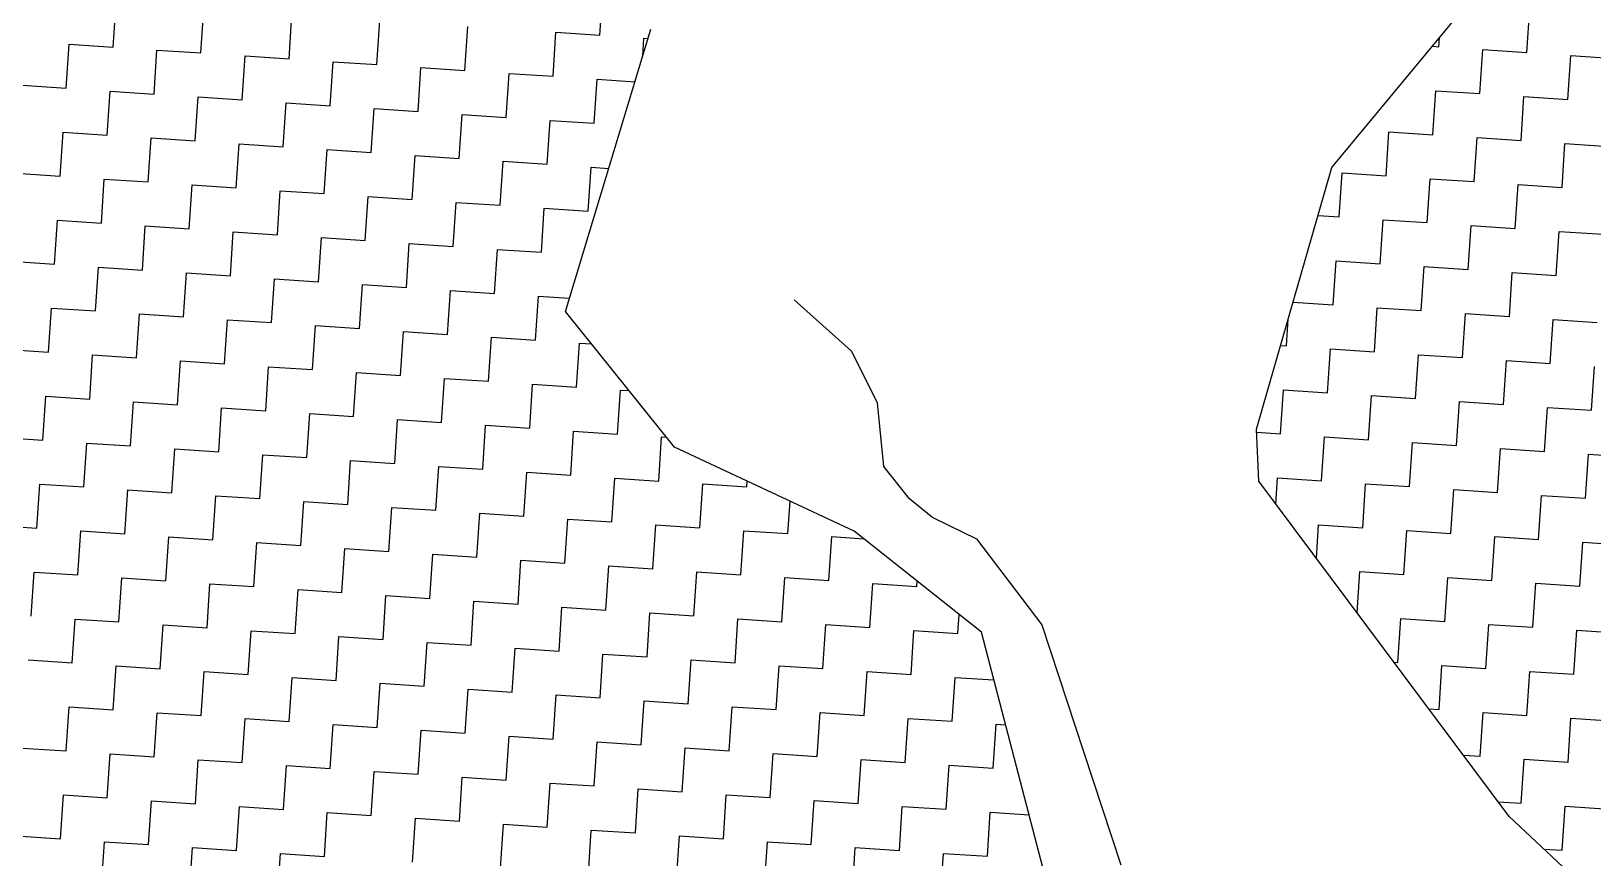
# Model space of a CAD drawing. Header units: metres. Extents: x 286068 to 287358, y 2005630 to 2007098.
# Drawn here: x 286370.3 to 286485.4, y 2006177.3 to 2006238.2 of the extents above; entities that cross this region are included whole.
import ezdxf

# ---------------------------------------------------------------- set-up
doc = ezdxf.new("R2010")
doc.units = ezdxf.units.M
doc.layers.add('LINE_WATER', color=4, linetype='Continuous')
doc.layers.add('POLY_HATCH', color=12, linetype='Continuous')

msp = doc.modelspace()

# ---------------------------------------------------------------- linework, layer by layer
at = {"layer": 'LINE_WATER'}
for p, q in [((286426.55, 2006218.39), (286430.77, 2006214.61)), ((286430.77, 2006214.61), (286432.66, 2006210.79)), ((286432.66, 2006210.79), (286433.12, 2006206.1)), ((286433.12, 2006206.1), (286434.92, 2006203.84)), ((286434.92, 2006203.84), (286436.76, 2006202.36)), ((286436.76, 2006202.36), (286439.97, 2006200.79)), ((286439.97, 2006200.79), (286444.79, 2006194.44)), ((286444.79, 2006194.44), (286447.87, 2006185.1)), ((286447.87, 2006185.1), (286450.62, 2006176.76))]:
    msp.add_line(p, q, dxfattribs=at)
at = {"layer": 'POLY_HATCH'}
for p, q in [((286466.16, 2006228.14), (286478.23, 2006242.7)), ((286409.69, 2006217.54), (286415.99, 2006238.33)), ((286460.61, 2006208.87), (286466.16, 2006228.14)), ((286417.74, 2006207.53), (286409.69, 2006217.54)), ((286460.78, 2006205.02), (286460.61, 2006208.87)), ((286430.97, 2006201.35), (286417.74, 2006207.53)), ((286479.22, 2006180.32), (286460.78, 2006205.02)), ((286440.34, 2006193.91), (286430.97, 2006201.35)), ((286445.78, 2006173.09), (286440.34, 2006193.91)), ((286503.74, 2006157.35), (286479.22, 2006180.32))]:
    msp.add_line(p, q, dxfattribs=at)
at = {"layer": 'POLY_HATCH', "linetype": 'Continuous'}
for p, q in [((286412.24, 2006237.89), (286412.45, 2006241.13)), ((286376.36, 2006237.02), (286376.58, 2006240.26)), ((286382.84, 2006236.59), (286383.06, 2006239.83)), ((286480.53, 2006236.62), (286480.74, 2006239.86)), ((286389.33, 2006236.16), (286389.54, 2006239.4)), ((286395.81, 2006235.73), (286396.03, 2006238.97)), ((286402.29, 2006235.3), (286402.51, 2006238.54)), ((286372.9, 2006233.99), (286373.12, 2006237.23)), ((286373.12, 2006237.23), (286376.36, 2006237.02)), ((286408.78, 2006234.87), (286408.99, 2006238.11)), ((286408.99, 2006238.11), (286412.24, 2006237.89)), ((286415.39, 2006236.34), (286415.48, 2006237.68)), ((286415.48, 2006237.68), (286415.79, 2006237.66)), ((286474.05, 2006237.05), (286474.09, 2006237.7)), ((286379.39, 2006233.56), (286379.6, 2006236.8)), ((286379.6, 2006236.8), (286382.84, 2006236.59)), ((286385.87, 2006233.13), (286386.09, 2006236.37)), ((286386.09, 2006236.37), (286389.33, 2006236.16)), ((286473.57, 2006237.08), (286474.05, 2006237.05)), ((286477.07, 2006233.59), (286477.29, 2006236.83)), ((286477.29, 2006236.83), (286480.53, 2006236.62)), ((286483.56, 2006233.16), (286483.77, 2006236.4)), ((286483.77, 2006236.4), (286487.01, 2006236.19)), ((286392.35, 2006232.7), (286392.57, 2006235.94)), ((286392.57, 2006235.94), (286395.81, 2006235.73)), ((286398.84, 2006232.27), (286399.05, 2006235.51)), ((286399.05, 2006235.51), (286402.29, 2006235.3)), ((286405.32, 2006231.84), (286405.54, 2006235.08)), ((286405.54, 2006235.08), (286408.78, 2006234.87)), ((286369.66, 2006234.21), (286372.9, 2006233.99)), ((286375.93, 2006230.53), (286376.14, 2006233.78)), ((286376.14, 2006233.78), (286379.39, 2006233.56)), ((286411.8, 2006231.41), (286412.02, 2006234.65)), ((286412.02, 2006234.65), (286414.82, 2006234.47)), ((286473.61, 2006230.56), (286473.83, 2006233.8)), ((286473.83, 2006233.8), (286477.07, 2006233.59)), ((286382.41, 2006230.1), (286382.63, 2006233.35)), ((286382.63, 2006233.35), (286385.87, 2006233.13)), ((286388.9, 2006229.67), (286389.11, 2006232.92)), ((286389.11, 2006232.92), (286392.35, 2006232.7)), ((286480.1, 2006230.13), (286480.31, 2006233.37)), ((286480.31, 2006233.37), (286483.56, 2006233.16)), ((286395.38, 2006229.24), (286395.6, 2006232.49)), ((286395.6, 2006232.49), (286398.84, 2006232.27)), ((286401.86, 2006228.81), (286402.08, 2006232.06)), ((286402.08, 2006232.06), (286405.32, 2006231.84)), ((286408.35, 2006228.38), (286408.56, 2006231.62)), ((286408.56, 2006231.62), (286411.8, 2006231.41)), ((286372.47, 2006227.51), (286372.69, 2006230.75)), ((286372.69, 2006230.75), (286375.93, 2006230.53)), ((286378.96, 2006227.08), (286379.17, 2006230.32)), ((286379.17, 2006230.32), (286382.41, 2006230.1)), ((286470.16, 2006227.54), (286470.37, 2006230.78)), ((286470.37, 2006230.78), (286473.61, 2006230.56)), ((286476.64, 2006227.11), (286476.86, 2006230.35)), ((286476.86, 2006230.35), (286480.1, 2006230.13)), ((286385.44, 2006226.65), (286385.66, 2006229.89)), ((286385.66, 2006229.89), (286388.9, 2006229.67)), ((286391.92, 2006226.22), (286392.14, 2006229.46)), ((286392.14, 2006229.46), (286395.38, 2006229.24)), ((286483.13, 2006226.67), (286483.34, 2006229.92)), ((286483.34, 2006229.92), (286486.58, 2006229.7)), ((286398.41, 2006225.79), (286398.62, 2006229.03)), ((286398.62, 2006229.03), (286401.86, 2006228.81)), ((286404.89, 2006225.36), (286405.11, 2006228.6)), ((286405.11, 2006228.6), (286408.35, 2006228.38)), ((286411.37, 2006224.93), (286411.59, 2006228.17)), ((286411.59, 2006228.17), (286412.88, 2006228.08)), ((286369.23, 2006227.72), (286372.47, 2006227.51)), ((286375.5, 2006224.05), (286375.71, 2006227.29)), ((286375.71, 2006227.29), (286378.96, 2006227.08)), ((286381.98, 2006223.62), (286382.2, 2006226.86)), ((286382.2, 2006226.86), (286385.44, 2006226.65)), ((286466.7, 2006224.51), (286466.92, 2006227.75)), ((286466.92, 2006227.75), (286470.16, 2006227.54)), ((286473.18, 2006224.08), (286473.4, 2006227.32)), ((286473.4, 2006227.32), (286476.64, 2006227.11)), ((286479.67, 2006223.65), (286479.88, 2006226.89)), ((286479.88, 2006226.89), (286483.13, 2006226.67)), ((286388.47, 2006223.19), (286388.68, 2006226.43)), ((286388.68, 2006226.43), (286391.92, 2006226.22)), ((286394.95, 2006222.76), (286395.17, 2006226)), ((286395.17, 2006226), (286398.41, 2006225.79)), ((286401.43, 2006222.33), (286401.65, 2006225.57)), ((286401.65, 2006225.57), (286404.89, 2006225.36)), ((286407.92, 2006221.9), (286408.13, 2006225.14)), ((286408.13, 2006225.14), (286411.37, 2006224.93)), ((286465.15, 2006224.61), (286466.7, 2006224.51)), ((286372.04, 2006221.02), (286372.26, 2006224.27)), ((286372.26, 2006224.27), (286375.5, 2006224.05)), ((286378.53, 2006220.59), (286378.74, 2006223.84)), ((286378.74, 2006223.84), (286381.98, 2006223.62)), ((286385.01, 2006220.16), (286385.22, 2006223.41)), ((286385.22, 2006223.41), (286388.47, 2006223.19)), ((286469.73, 2006221.05), (286469.94, 2006224.29)), ((286469.94, 2006224.29), (286473.18, 2006224.08)), ((286476.21, 2006220.62), (286476.43, 2006223.86)), ((286476.43, 2006223.86), (286479.67, 2006223.65)), ((286482.69, 2006220.19), (286482.91, 2006223.43)), ((286482.91, 2006223.43), (286486.15, 2006223.22)), ((286391.49, 2006219.73), (286391.71, 2006222.98)), ((286391.71, 2006222.98), (286394.95, 2006222.76)), ((286397.98, 2006219.3), (286398.19, 2006222.54)), ((286398.19, 2006222.54), (286401.43, 2006222.33)), ((286368.8, 2006221.24), (286372.04, 2006221.02)), ((286404.46, 2006218.87), (286404.68, 2006222.11)), ((286404.68, 2006222.11), (286407.92, 2006221.9)), ((286466.27, 2006218.03), (286466.49, 2006221.27)), ((286466.49, 2006221.27), (286469.73, 2006221.05)), ((286375.07, 2006217.57), (286375.28, 2006220.81)), ((286375.28, 2006220.81), (286378.53, 2006220.59)), ((286381.55, 2006217.14), (286381.77, 2006220.38)), ((286381.77, 2006220.38), (286385.01, 2006220.16)), ((286388.04, 2006216.71), (286388.25, 2006219.95)), ((286388.25, 2006219.95), (286391.49, 2006219.73)), ((286472.75, 2006217.6), (286472.97, 2006220.84)), ((286472.97, 2006220.84), (286476.21, 2006220.62)), ((286479.24, 2006217.16), (286479.45, 2006220.41)), ((286479.45, 2006220.41), (286482.69, 2006220.19)), ((286394.52, 2006216.28), (286394.73, 2006219.52)), ((286394.73, 2006219.52), (286397.98, 2006219.3)), ((286401, 2006215.85), (286401.22, 2006219.09)), ((286401.22, 2006219.09), (286404.46, 2006218.87)), ((286371.61, 2006214.54), (286371.83, 2006217.78)), ((286371.83, 2006217.78), (286375.07, 2006217.57)), ((286407.49, 2006215.42), (286407.7, 2006218.66)), ((286407.7, 2006218.66), (286409.98, 2006218.51)), ((286463.31, 2006218.22), (286466.27, 2006218.03)), ((286469.3, 2006214.57), (286469.51, 2006217.81)), ((286469.51, 2006217.81), (286472.75, 2006217.6)), ((286378.1, 2006214.11), (286378.31, 2006217.35)), ((286378.31, 2006217.35), (286381.55, 2006217.14)), ((286384.58, 2006213.68), (286384.79, 2006216.92)), ((286384.79, 2006216.92), (286388.04, 2006216.71)), ((286391.06, 2006213.25), (286391.28, 2006216.49)), ((286391.28, 2006216.49), (286394.52, 2006216.28)), ((286462.81, 2006215), (286462.94, 2006216.96)), ((286475.78, 2006214.14), (286476, 2006217.38)), ((286476, 2006217.38), (286479.24, 2006217.16)), ((286482.26, 2006213.71), (286482.48, 2006216.95)), ((286482.48, 2006216.95), (286485.72, 2006216.73)), ((286397.55, 2006212.82), (286397.76, 2006216.06)), ((286397.76, 2006216.06), (286401, 2006215.85)), ((286404.03, 2006212.39), (286404.25, 2006215.63)), ((286404.25, 2006215.63), (286407.49, 2006215.42)), ((286368.37, 2006214.76), (286371.61, 2006214.54)), ((286374.64, 2006211.08), (286374.85, 2006214.33)), ((286374.85, 2006214.33), (286378.1, 2006214.11)), ((286410.51, 2006211.96), (286410.73, 2006215.2)), ((286410.73, 2006215.2), (286411.61, 2006215.14)), ((286462.39, 2006215.03), (286462.81, 2006215)), ((286465.84, 2006211.54), (286466.06, 2006214.78)), ((286466.06, 2006214.78), (286469.3, 2006214.57)), ((286472.32, 2006211.11), (286472.54, 2006214.35)), ((286472.54, 2006214.35), (286475.78, 2006214.14)), ((286381.12, 2006210.65), (286381.34, 2006213.9)), ((286381.34, 2006213.9), (286384.58, 2006213.68)), ((286387.61, 2006210.22), (286387.82, 2006213.46)), ((286387.82, 2006213.46), (286391.06, 2006213.25)), ((286394.09, 2006209.79), (286394.3, 2006213.03)), ((286394.3, 2006213.03), (286397.55, 2006212.82)), ((286478.81, 2006210.68), (286479.02, 2006213.92)), ((286479.02, 2006213.92), (286482.26, 2006213.71)), ((286485.29, 2006210.25), (286485.51, 2006213.49)), ((286400.57, 2006209.36), (286400.79, 2006212.6)), ((286400.79, 2006212.6), (286404.03, 2006212.39)), ((286407.06, 2006208.93), (286407.27, 2006212.17)), ((286407.27, 2006212.17), (286410.51, 2006211.96)), ((286371.18, 2006208.06), (286371.4, 2006211.3)), ((286371.4, 2006211.3), (286374.64, 2006211.08)), ((286377.66, 2006207.63), (286377.88, 2006210.87)), ((286377.88, 2006210.87), (286381.12, 2006210.65)), ((286413.54, 2006208.5), (286413.76, 2006211.74)), ((286413.76, 2006211.74), (286414.38, 2006211.7)), ((286462.38, 2006208.52), (286462.6, 2006211.76)), ((286462.6, 2006211.76), (286465.84, 2006211.54)), ((286468.87, 2006208.08), (286469.08, 2006211.33)), ((286469.08, 2006211.33), (286472.32, 2006211.11)), ((286475.35, 2006207.65), (286475.57, 2006210.9)), ((286475.57, 2006210.9), (286478.81, 2006210.68)), ((286384.15, 2006207.2), (286384.36, 2006210.44)), ((286384.36, 2006210.44), (286387.61, 2006210.22)), ((286390.63, 2006206.77), (286390.85, 2006210.01)), ((286390.85, 2006210.01), (286394.09, 2006209.79)), ((286397.12, 2006206.34), (286397.33, 2006209.58)), ((286397.33, 2006209.58), (286400.57, 2006209.36)), ((286481.83, 2006207.22), (286482.05, 2006210.47)), ((286482.05, 2006210.47), (286485.29, 2006210.25)), ((286403.6, 2006205.91), (286403.81, 2006209.15)), ((286403.81, 2006209.15), (286407.06, 2006208.93)), ((286410.08, 2006205.47), (286410.3, 2006208.72)), ((286410.3, 2006208.72), (286413.54, 2006208.5)), ((286460.62, 2006208.63), (286462.38, 2006208.52)), ((286367.94, 2006208.27), (286371.18, 2006208.06)), ((286374.21, 2006204.6), (286374.42, 2006207.84)), ((286374.42, 2006207.84), (286377.66, 2006207.63)), ((286380.69, 2006204.17), (286380.91, 2006207.41)), ((286380.91, 2006207.41), (286384.15, 2006207.2)), ((286416.57, 2006205.04), (286416.78, 2006208.29)), ((286416.78, 2006208.29), (286417.15, 2006208.26)), ((286465.41, 2006205.06), (286465.62, 2006208.3)), ((286465.62, 2006208.3), (286468.87, 2006208.08)), ((286471.89, 2006204.63), (286472.11, 2006207.87)), ((286472.11, 2006207.87), (286475.35, 2006207.65)), ((286478.38, 2006204.2), (286478.59, 2006207.44)), ((286478.59, 2006207.44), (286481.83, 2006207.22)), ((286387.18, 2006203.74), (286387.39, 2006206.98)), ((286387.39, 2006206.98), (286390.63, 2006206.77)), ((286393.66, 2006203.31), (286393.87, 2006206.55)), ((286393.87, 2006206.55), (286397.12, 2006206.34)), ((286400.14, 2006202.88), (286400.36, 2006206.12)), ((286400.36, 2006206.12), (286403.6, 2006205.91)), ((286484.86, 2006203.77), (286485.08, 2006207.01)), ((286485.08, 2006207.01), (286488.32, 2006206.79)), ((286406.63, 2006202.45), (286406.84, 2006205.69)), ((286406.84, 2006205.69), (286410.08, 2006205.47)), ((286413.11, 2006202.02), (286413.33, 2006205.26)), ((286413.33, 2006205.26), (286416.57, 2006205.04)), ((286423.05, 2006204.61), (286423.08, 2006205.04)), ((286462.04, 2006203.34), (286462.17, 2006205.27)), ((286462.17, 2006205.27), (286465.41, 2006205.06)), ((286370.75, 2006201.57), (286370.97, 2006204.82)), ((286370.97, 2006204.82), (286374.21, 2006204.6)), ((286377.23, 2006201.14), (286377.45, 2006204.39)), ((286377.45, 2006204.39), (286380.69, 2006204.17)), ((286383.72, 2006200.71), (286383.93, 2006203.95)), ((286383.93, 2006203.95), (286387.18, 2006203.74)), ((286419.59, 2006201.59), (286419.81, 2006204.83)), ((286419.81, 2006204.83), (286423.05, 2006204.61)), ((286468.44, 2006201.6), (286468.65, 2006204.84)), ((286468.65, 2006204.84), (286471.89, 2006204.63)), ((286474.92, 2006201.17), (286475.14, 2006204.41)), ((286475.14, 2006204.41), (286478.38, 2006204.2)), ((286481.4, 2006200.74), (286481.62, 2006203.98)), ((286481.62, 2006203.98), (286484.86, 2006203.77)), ((286390.2, 2006200.28), (286390.42, 2006203.52)), ((286390.42, 2006203.52), (286393.66, 2006203.31)), ((286396.69, 2006199.85), (286396.9, 2006203.09)), ((286396.9, 2006203.09), (286400.14, 2006202.88)), ((286403.17, 2006199.42), (286403.38, 2006202.66)), ((286403.38, 2006202.66), (286406.63, 2006202.45)), ((286426.08, 2006201.16), (286426.24, 2006203.56)), ((286367.51, 2006201.79), (286370.75, 2006201.57)), ((286409.65, 2006198.99), (286409.87, 2006202.23)), ((286409.87, 2006202.23), (286413.11, 2006202.02)), ((286416.14, 2006198.56), (286416.35, 2006201.8)), ((286416.35, 2006201.8), (286419.59, 2006201.59)), ((286465.03, 2006199.33), (286465.19, 2006201.82)), ((286465.19, 2006201.82), (286468.44, 2006201.6)), ((286373.78, 2006198.12), (286373.99, 2006201.36)), ((286373.99, 2006201.36), (286377.23, 2006201.14)), ((286380.26, 2006197.69), (286380.48, 2006200.93)), ((286380.48, 2006200.93), (286383.72, 2006200.71)), ((286386.74, 2006197.26), (286386.96, 2006200.5)), ((286386.96, 2006200.5), (286390.2, 2006200.28)), ((286422.62, 2006198.13), (286422.84, 2006201.37)), ((286422.84, 2006201.37), (286426.08, 2006201.16)), ((286429.1, 2006197.7), (286429.32, 2006200.94)), ((286429.32, 2006200.94), (286431.68, 2006200.78)), ((286471.46, 2006198.14), (286471.68, 2006201.39)), ((286471.68, 2006201.39), (286474.92, 2006201.17)), ((286477.95, 2006197.71), (286478.16, 2006200.96)), ((286478.16, 2006200.96), (286481.4, 2006200.74)), ((286484.43, 2006197.28), (286484.65, 2006200.53)), ((286484.65, 2006200.53), (286487.89, 2006200.31)), ((286393.23, 2006196.83), (286393.44, 2006200.07)), ((286393.44, 2006200.07), (286396.69, 2006199.85)), ((286399.71, 2006196.39), (286399.93, 2006199.64)), ((286399.93, 2006199.64), (286403.17, 2006199.42)), ((286406.2, 2006195.96), (286406.41, 2006199.21)), ((286406.41, 2006199.21), (286409.65, 2006198.99)), ((286370.32, 2006195.09), (286370.54, 2006198.33)), ((286370.54, 2006198.33), (286373.78, 2006198.12)), ((286412.68, 2006195.53), (286412.89, 2006198.78)), ((286412.89, 2006198.78), (286416.14, 2006198.56)), ((286419.16, 2006195.1), (286419.38, 2006198.35)), ((286419.38, 2006198.35), (286422.62, 2006198.13)), ((286468.02, 2006195.33), (286468.22, 2006198.36)), ((286468.22, 2006198.36), (286471.46, 2006198.14)), ((286376.8, 2006194.66), (286377.02, 2006197.9)), ((286377.02, 2006197.9), (286380.26, 2006197.69)), ((286383.29, 2006194.23), (286383.5, 2006197.47)), ((286383.5, 2006197.47), (286386.74, 2006197.26)), ((286389.77, 2006193.8), (286389.99, 2006197.04)), ((286389.99, 2006197.04), (286393.23, 2006196.83)), ((286425.65, 2006194.67), (286425.86, 2006197.92)), ((286425.86, 2006197.92), (286429.1, 2006197.7)), ((286432.13, 2006194.24), (286432.35, 2006197.48)), ((286432.35, 2006197.48), (286435.59, 2006197.27)), ((286435.59, 2006197.27), (286435.61, 2006197.66)), ((286474.49, 2006194.69), (286474.7, 2006197.93)), ((286474.7, 2006197.93), (286477.95, 2006197.71)), ((286480.97, 2006194.26), (286481.19, 2006197.5)), ((286481.19, 2006197.5), (286484.43, 2006197.28)), ((286396.26, 2006193.37), (286396.47, 2006196.61)), ((286396.47, 2006196.61), (286399.71, 2006196.39)), ((286402.74, 2006192.94), (286402.95, 2006196.18)), ((286402.95, 2006196.18), (286406.2, 2006195.96)), ((286409.22, 2006192.51), (286409.44, 2006195.75)), ((286409.44, 2006195.75), (286412.68, 2006195.53)), ((286373.35, 2006191.63), (286373.56, 2006194.87)), ((286373.56, 2006194.87), (286376.8, 2006194.66)), ((286415.71, 2006192.08), (286415.92, 2006195.32)), ((286415.92, 2006195.32), (286419.16, 2006195.1)), ((286422.19, 2006191.65), (286422.4, 2006194.89)), ((286422.4, 2006194.89), (286425.65, 2006194.67)), ((286438.61, 2006193.81), (286438.71, 2006195.2)), ((286471.03, 2006191.66), (286471.25, 2006194.9)), ((286471.25, 2006194.9), (286474.49, 2006194.69)), ((286379.83, 2006191.2), (286380.05, 2006194.44)), ((286380.05, 2006194.44), (286383.29, 2006194.23)), ((286386.31, 2006190.77), (286386.53, 2006194.01)), ((286386.53, 2006194.01), (286389.77, 2006193.8)), ((286392.8, 2006190.34), (286393.01, 2006193.58)), ((286393.01, 2006193.58), (286396.26, 2006193.37)), ((286428.67, 2006191.22), (286428.89, 2006194.46)), ((286428.89, 2006194.46), (286432.13, 2006194.24)), ((286435.16, 2006190.79), (286435.37, 2006194.03)), ((286435.37, 2006194.03), (286438.61, 2006193.81)), ((286477.52, 2006191.23), (286477.73, 2006194.47)), ((286477.73, 2006194.47), (286480.97, 2006194.26)), ((286484, 2006190.8), (286484.21, 2006194.04)), ((286484.21, 2006194.04), (286487.46, 2006193.83)), ((286399.28, 2006189.91), (286399.5, 2006193.15)), ((286399.5, 2006193.15), (286402.74, 2006192.94)), ((286405.77, 2006189.48), (286405.98, 2006192.72)), ((286405.98, 2006192.72), (286409.22, 2006192.51)), ((286412.25, 2006189.05), (286412.46, 2006192.29)), ((286412.46, 2006192.29), (286415.71, 2006192.08)), ((286370.11, 2006191.85), (286373.35, 2006191.63)), ((286376.37, 2006188.18), (286376.59, 2006191.42)), ((286376.59, 2006191.42), (286379.83, 2006191.2)), ((286418.73, 2006188.62), (286418.95, 2006191.86)), ((286418.95, 2006191.86), (286422.19, 2006191.65)), ((286425.22, 2006188.19), (286425.43, 2006191.43)), ((286425.43, 2006191.43), (286428.67, 2006191.22)), ((286470.74, 2006191.68), (286471.03, 2006191.66)), ((286474.06, 2006188.2), (286474.27, 2006191.45)), ((286474.27, 2006191.45), (286477.52, 2006191.23)), ((286382.86, 2006187.75), (286383.07, 2006190.99)), ((286383.07, 2006190.99), (286386.31, 2006190.77)), ((286389.34, 2006187.32), (286389.56, 2006190.56)), ((286389.56, 2006190.56), (286392.8, 2006190.34)), ((286395.82, 2006186.88), (286396.04, 2006190.13)), ((286396.04, 2006190.13), (286399.28, 2006189.91)), ((286431.7, 2006187.76), (286431.92, 2006191)), ((286431.92, 2006191), (286435.16, 2006190.79)), ((286438.18, 2006187.33), (286438.4, 2006190.57)), ((286438.4, 2006190.57), (286441.26, 2006190.38)), ((286480.54, 2006187.77), (286480.76, 2006191.01)), ((286480.76, 2006191.01), (286484, 2006190.8)), ((286402.31, 2006186.45), (286402.52, 2006189.7)), ((286402.52, 2006189.7), (286405.77, 2006189.48)), ((286408.79, 2006186.02), (286409.01, 2006189.27)), ((286409.01, 2006189.27), (286412.25, 2006189.05)), ((286415.28, 2006185.59), (286415.49, 2006188.84)), ((286415.49, 2006188.84), (286418.73, 2006188.62)), ((286372.92, 2006185.15), (286373.13, 2006188.39)), ((286373.13, 2006188.39), (286376.37, 2006188.18)), ((286379.4, 2006184.72), (286379.62, 2006187.96)), ((286379.62, 2006187.96), (286382.86, 2006187.75)), ((286421.76, 2006185.16), (286421.97, 2006188.4)), ((286421.97, 2006188.4), (286425.22, 2006188.19)), ((286428.24, 2006184.73), (286428.46, 2006187.97)), ((286428.46, 2006187.97), (286431.7, 2006187.76)), ((286473.3, 2006188.25), (286474.06, 2006188.2)), ((286477.09, 2006184.75), (286477.3, 2006187.99)), ((286477.3, 2006187.99), (286480.54, 2006187.77)), ((286385.88, 2006184.29), (286386.1, 2006187.53)), ((286386.1, 2006187.53), (286389.34, 2006187.32)), ((286392.37, 2006183.86), (286392.58, 2006187.1)), ((286392.58, 2006187.1), (286395.82, 2006186.88)), ((286398.85, 2006183.43), (286399.07, 2006186.67)), ((286399.07, 2006186.67), (286402.31, 2006186.45)), ((286434.73, 2006184.3), (286434.94, 2006187.54)), ((286434.94, 2006187.54), (286438.18, 2006187.33)), ((286441.21, 2006183.87), (286441.43, 2006187.11)), ((286441.43, 2006187.11), (286442.12, 2006187.07)), ((286483.57, 2006184.32), (286483.78, 2006187.56)), ((286483.78, 2006187.56), (286487.03, 2006187.34)), ((286369.67, 2006185.36), (286372.92, 2006185.15)), ((286405.33, 2006183), (286405.55, 2006186.24)), ((286405.55, 2006186.24), (286408.79, 2006186.02)), ((286411.82, 2006182.57), (286412.03, 2006185.81)), ((286412.03, 2006185.81), (286415.28, 2006185.59)), ((286418.3, 2006182.14), (286418.52, 2006185.38)), ((286418.52, 2006185.38), (286421.76, 2006185.16)), ((286375.94, 2006181.69), (286376.16, 2006184.93)), ((286376.16, 2006184.93), (286379.4, 2006184.72)), ((286382.43, 2006181.26), (286382.64, 2006184.5)), ((286382.64, 2006184.5), (286385.88, 2006184.29)), ((286424.79, 2006181.71), (286425, 2006184.95)), ((286425, 2006184.95), (286428.24, 2006184.73)), ((286431.27, 2006181.28), (286431.48, 2006184.52)), ((286431.48, 2006184.52), (286434.73, 2006184.3)), ((286475.86, 2006184.83), (286477.09, 2006184.75)), ((286480.11, 2006181.29), (286480.33, 2006184.53)), ((286480.33, 2006184.53), (286483.57, 2006184.32)), ((286388.91, 2006180.83), (286389.13, 2006184.07)), ((286389.13, 2006184.07), (286392.37, 2006183.86)), ((286395.39, 2006180.4), (286395.61, 2006183.64)), ((286395.61, 2006183.64), (286398.85, 2006183.43)), ((286401.88, 2006179.97), (286402.09, 2006183.21)), ((286402.09, 2006183.21), (286405.33, 2006183)), ((286437.75, 2006180.85), (286437.97, 2006184.09)), ((286437.97, 2006184.09), (286441.21, 2006183.87)), ((286372.49, 2006178.67), (286372.7, 2006181.91)), ((286372.7, 2006181.91), (286375.94, 2006181.69)), ((286408.36, 2006179.54), (286408.58, 2006182.78)), ((286408.58, 2006182.78), (286411.82, 2006182.57)), ((286414.85, 2006179.11), (286415.06, 2006182.35)), ((286415.06, 2006182.35), (286418.3, 2006182.14)), ((286421.33, 2006178.68), (286421.54, 2006181.92)), ((286421.54, 2006181.92), (286424.79, 2006181.71)), ((286378.97, 2006178.24), (286379.19, 2006181.48)), ((286379.19, 2006181.48), (286382.43, 2006181.26)), ((286385.45, 2006177.8), (286385.67, 2006181.05)), ((286385.67, 2006181.05), (286388.91, 2006180.83)), ((286427.81, 2006178.25), (286428.03, 2006181.49)), ((286428.03, 2006181.49), (286431.27, 2006181.28)), ((286434.3, 2006177.82), (286434.51, 2006181.06)), ((286434.51, 2006181.06), (286437.75, 2006180.85)), ((286478.41, 2006181.4), (286480.11, 2006181.29)), ((286483.14, 2006177.83), (286483.35, 2006181.07)), ((286483.35, 2006181.07), (286486.6, 2006180.86)), ((286391.94, 2006177.37), (286392.15, 2006180.62)), ((286392.15, 2006180.62), (286395.39, 2006180.4)), ((286398.42, 2006176.94), (286398.64, 2006180.19)), ((286398.64, 2006180.19), (286401.88, 2006179.97)), ((286404.9, 2006176.51), (286405.12, 2006179.76)), ((286405.12, 2006179.76), (286408.36, 2006179.54)), ((286440.78, 2006177.39), (286441, 2006180.63)), ((286441, 2006180.63), (286443.86, 2006180.44)), ((286369.24, 2006178.88), (286372.49, 2006178.67)), ((286375.51, 2006175.21), (286375.73, 2006178.45)), ((286375.73, 2006178.45), (286378.97, 2006178.24)), ((286411.39, 2006176.08), (286411.6, 2006179.32)), ((286411.6, 2006179.32), (286414.85, 2006179.11)), ((286417.87, 2006175.65), (286418.09, 2006178.89)), ((286418.09, 2006178.89), (286421.33, 2006178.68)), ((286424.36, 2006175.22), (286424.57, 2006178.46)), ((286424.57, 2006178.46), (286427.81, 2006178.25)), ((286382, 2006174.78), (286382.21, 2006178.02)), ((286382.21, 2006178.02), (286385.45, 2006177.8)), ((286388.48, 2006174.35), (286388.7, 2006177.59)), ((286388.7, 2006177.59), (286391.94, 2006177.37)), ((286430.84, 2006174.79), (286431.05, 2006178.03)), ((286431.05, 2006178.03), (286434.3, 2006177.82)), ((286437.32, 2006174.36), (286437.54, 2006177.6)), ((286437.54, 2006177.6), (286440.78, 2006177.39)), ((286481.78, 2006177.92), (286483.14, 2006177.83))]:
    msp.add_line(p, q, dxfattribs=at)

doc.saveas('drawing.dxf')
